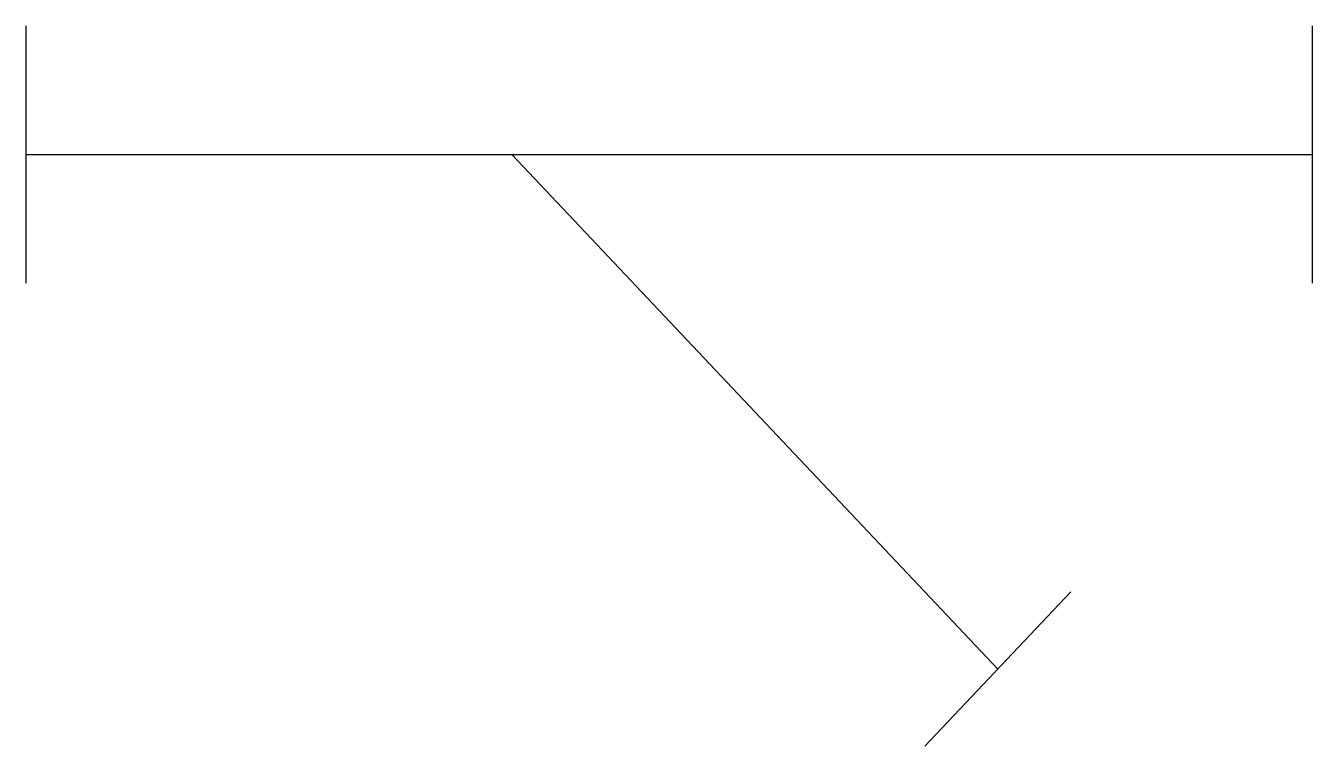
# Model space of a CAD drawing. Extents: x 2.8 to 16, y -5.7 to 1.7.
import ezdxf

# ---------------------------------------------------------------- set-up
doc = ezdxf.new("R2010")
doc.units = 0
doc.layers.add('DEFAULT_255_2_778', color=255, linetype='CONTINUOUS')

msp = doc.modelspace()

# ---------------------------------------------------------------- linework, layer by layer
at = {"layer": 'DEFAULT_255_2_778'}
for p, q in [((2.778, 1.72), (2.778, -0.926)), ((16.007, 1.72), (16.007, -0.926)), ((2.778, 0.397), (16.007, 0.397)), ((7.776, 0.397), (12.774, -4.895)), ((13.523, -4.101), (12.024, -5.689))]:
    msp.add_line(p, q, dxfattribs=at)

doc.saveas('drawing.dxf')
